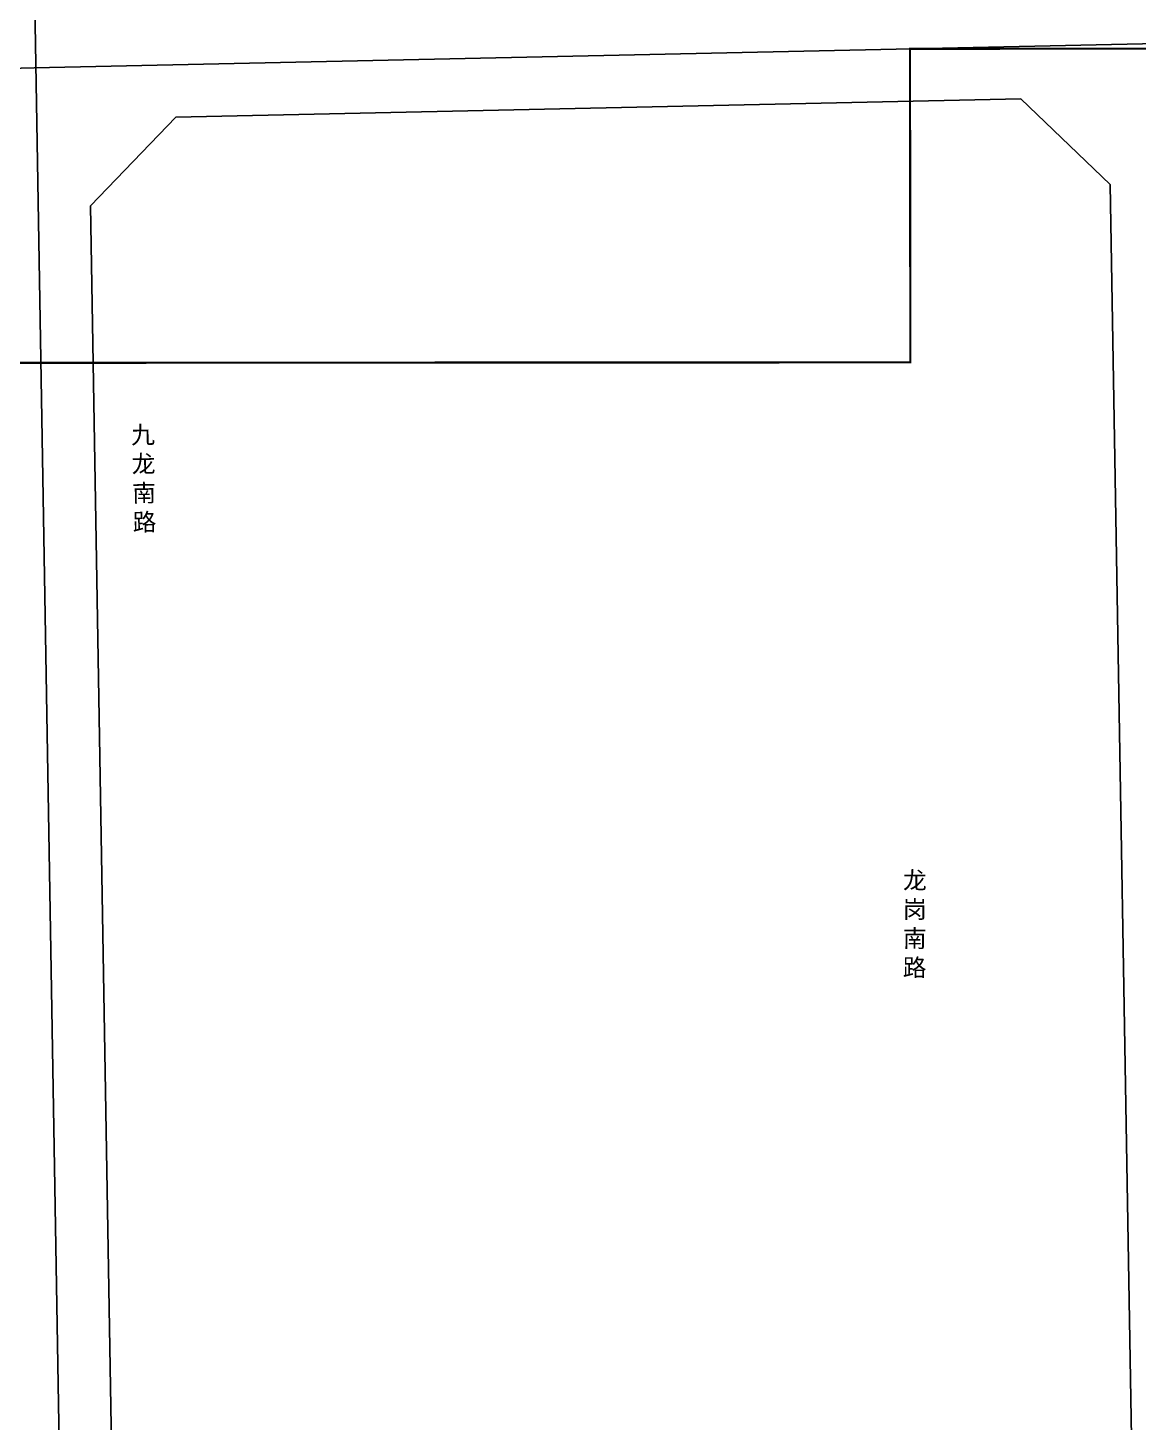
# Model space of a CAD drawing. Extents: x 529262 to 576451, y 2694391 to 2717535.
# Drawn here: x 565463.3 to 565717.8, y 2709056.3 to 2709375.9 of the extents above; entities that cross this region are included whole.
import ezdxf
from ezdxf.xclip import XClip

# ---------------------------------------------------------------- set-up
doc = ezdxf.new("R2010")
doc.units = 0
doc.header["$XCLIPFRAME"] = 0
for name, color, linetype in [('PP-COM', 7, 'Continuous'), ('RD-中线', 40, 'Continuous'), ('RD-红线', 7, 'Continuous'), ('RD-路名', 7, 'Continuous')]:
    doc.layers.add(name, color=color, linetype=linetype)
doc.styles.add('黑体', font='simhei.ttf')

# ---------------------------------------------------------------- blocks, each defined once
blk = doc.blocks.new('A$C19FD0107')
at = {"layer": 'RD-中线', "color": 8, "linetype": 'Continuous', "flags": 128}
for points in [[(-5541.36, 15473.92), (-5526.14, 14579.62)], [(-5275.64, 14981.73), (-5533.27, 14976.16), (-5802.27, 14969.2), (-5924.01, 14966.57)]]:
    blk.add_lwpolyline(points, dxfattribs=at)
for points in [[(-4490.73, 14139.44, 0), (-4490.29, 14139.42)], [(-3818.25, 14086.17, 0), (-3817.74, 14086.17)]]:
    blk.add_lwpolyline(points, format="xyb", dxfattribs=at)
at = {"layer": 'RD-红线', "color": 8, "linetype": 'Continuous', "flags": 128}
for points in [[(-5307.03, 14969.05), (-5500.78, 14964.86)], [(-5286.6, 14949.39), (-5281.02, 14621.76)], [(-5520.35, 14944.52), (-5514.66, 14610.63)]]:
    blk.add_lwpolyline(points, dxfattribs=at)
at = {"layer": 'RD-红线', "color": 8}
for points in [[(-5286.6, 14949.39), (-5307.03, 14969.05, 0.415561)], [(-5500.78, 14964.86), (-5520.35, 14944.52, 0.412868)]]:
    blk.add_lwpolyline(points, format="xyb", dxfattribs=at)

msp = doc.modelspace()

# ---------------------------------------------------------------- linework, layer by layer
at = {"const_width": 0.5}
msp.add_lwpolyline([(565286.483, 2709870.726), (565133.543, 2709870.659), (565133.687, 2709298.957), (565665.616, 2709299.237), (565665.521, 2709371.101), (565911.301, 2709371.252), (565911.184, 2709809.956), (565286.302, 2709807.243), (565286.483, 2709870.726)], dxfattribs=at)

# ---------------------------------------------------------------- block references
at = {"layer": 'PP-COM'}
ref = msp.add_blockref('A$C19FD0107', (570997.993, 2694390.603), dxfattribs=at)
XClip(ref).set_block_clipping_path([(-9366.4383134884, 14428.6043910822), (-3328.4480743363, 17452.7484863754)])

# ---------------------------------------------------------------- texts
at = {"layer": 'RD-路名', "color": 7, "char_height": 4, "width": 50.99419, "attachment_point": 1, "style": '黑体'}
for s, insert, rotation in [('九\\P龙\\P南\\P路', (565486.921, 2709284.589), 1.01729), ('龙\\P岗\\P南\\P路', (565663.918, 2709182.541), 359.85477)]:
    msp.add_mtext(s, dxfattribs=dict(at, insert=insert, rotation=rotation))

doc.saveas('drawing.dxf')
